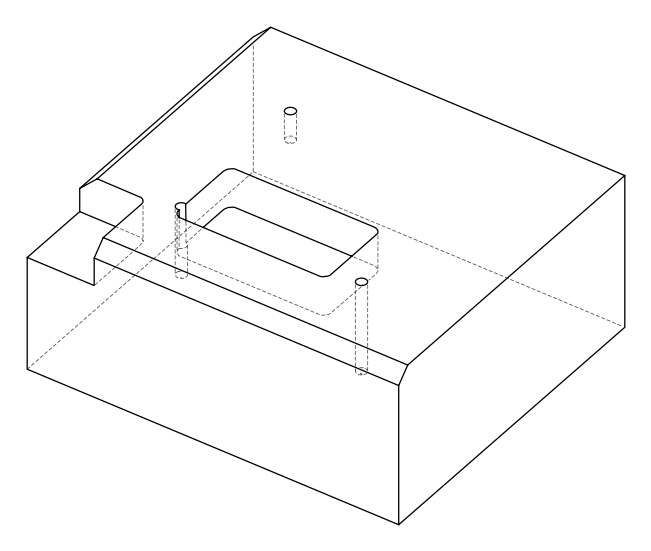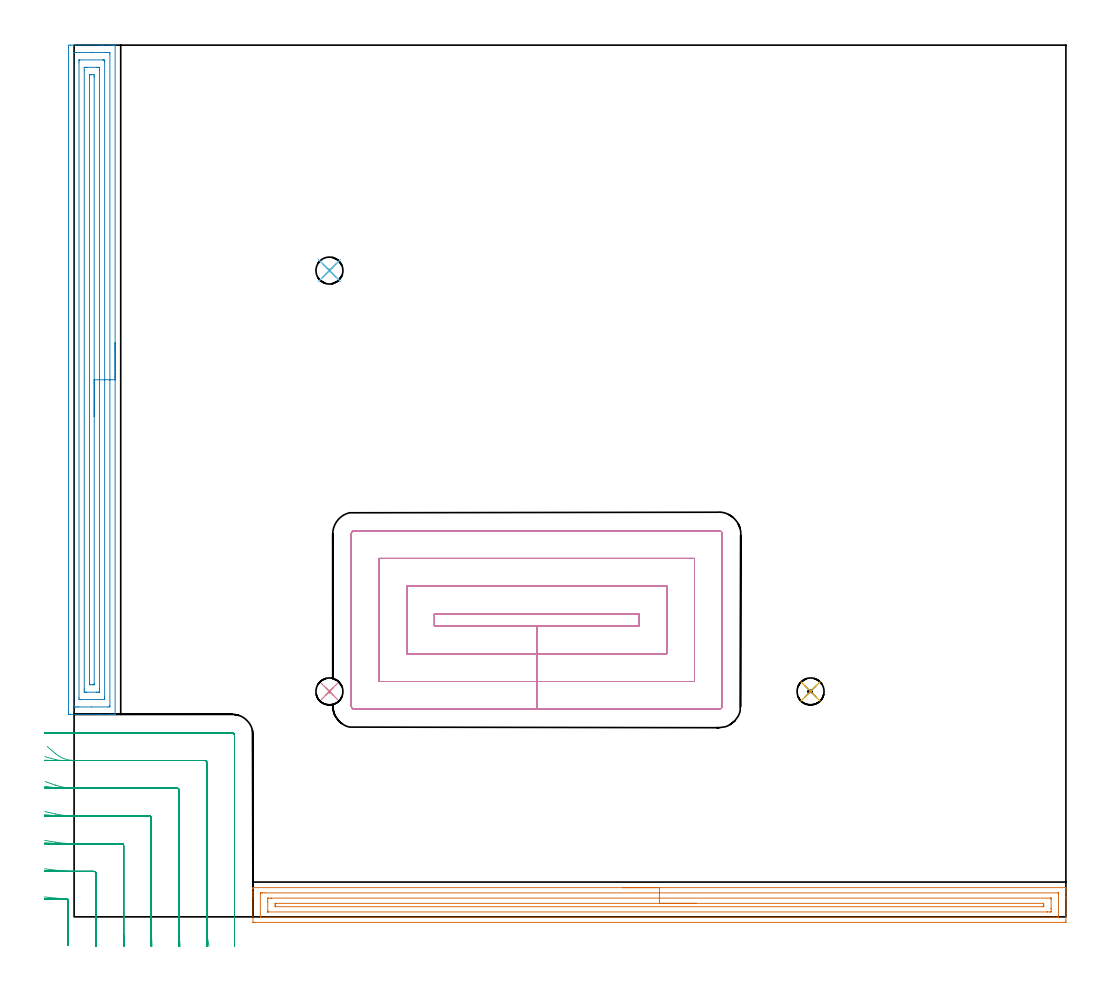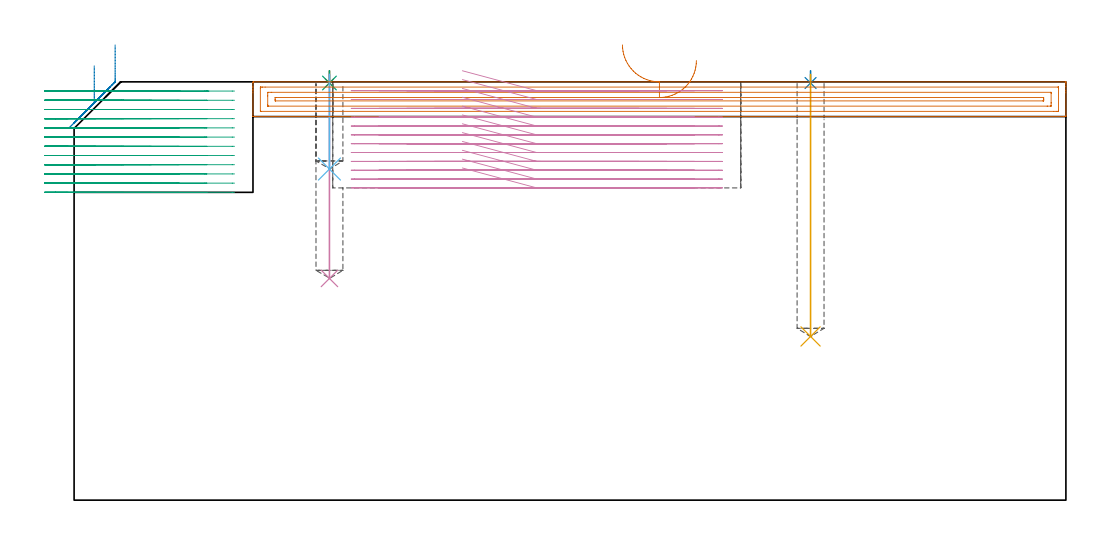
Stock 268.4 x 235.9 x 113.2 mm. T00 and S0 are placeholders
(PLAN: 10 operations, 3 tool changes, 49.4 min)
(1 SPOT_DRILL | STEP1POCKET | NXT0321_9005460120000 | 0.03 min | 2 mm3)
(2 SPOT_DRILL_1 | STEP1POCKET_1 | NXT0321_9005460120000 | 0.03 min | 0 mm3)
(3 SPOT_DRILL_2 | STEP1POCKET_2 | NXT0321_9005460120000 | 0.03 min | 1 mm3)
(4 DRILL_BLIND_HOLE_INTO_CENTER | STEP1POCKET | UGT0301_468 | 0.22 min | 2156 mm3)
(5 DRILL_BLIND_HOLE_INTO_CENTER_1 | STEP1POCKET_1 | UGT0301_468 | 0.29 min | 2811 mm3)
(6 DRILL_BLIND_HOLE_INTO_CENTER_2 | STEP1POCKET_2 | UGT0301_468 | 0.1 min | 922 mm3)
(7 AREA_MILL | FG_CHAMFER_SURFACE | UGT0205_001 | 7.23 min | 9970 mm3)
(8 AREA_MILL_1 | FG_CHAMFER_SURFACE_1 | UGT0205_001 | 7.47 min | 14906 mm3)
(9 MILL_CORNER_NOTCH_RECTANGULAR | CORNER_NOTCH_RECTANGULAR | NXT0201_013 | Follow Part, ap 2.5, ae 75% | 12.57 min | 78330 mm3)
(10 MILL_RECTANGULAR_POCKET | POCKET_RECTANGULAR_STRAIGHT | NXT0201_013 | Follow Part, ap 2.5, ae 75% | 21.48 min | 183483 mm3)
(TOOL NXT0321_9005460120000 | NC Spot Drill, 142deg, 12mm, Carbide, Uncoated | D12 PA142 FL30 Z2)
(TOOL UGT0301_468 | Carbide Drill 7.3 mm | D7.3 PA118 FL69 Z2)
(TOOL UGT0205_001 | Chamfer Mill 20 x 3 x 45 deg. | D20 FL50 Z2)
(TOOL NXT0201_013 | ENDMILL 10mm | D10 FL30 Z4)
(OP 1 SPOT_DRILL)
G17 G21 G94 G90
T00 M6
G54
G17 G0 G90 X69.1 Y61. S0 M3
G43 Z123.2 H0
G94 G81 G98 Z112.886 F250. R116.2
G80
M5
M2
(OP 2 SPOT_DRILL_1)
G17 G21 G94 G90
T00 M6
G54
G17 G0 G90 X199.3 Y61. S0 M3
G43 Z123.2 H0
G94 G81 G98 Z112.886 F250. R116.2
G80
M5
M2
(OP 3 SPOT_DRILL_2)
G17 G21 G94 G90
T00 M6
G54
G17 G0 G90 X69.1 Y174.9 S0 M3
G43 Z123.2 H0
G94 G81 G98 Z112.886 F250. R116.2
G80
M5
M2
(OP 4 DRILL_BLIND_HOLE_INTO_CENTER)
G17 G21 G94 G90
T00 M6
G54
G17 G0 G90 X69.1 Y61. S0 M3
G43 Z123.2 H0
G94 G81 G98 Z60. F250. R115.2
G80
M5
M2
(OP 5 DRILL_BLIND_HOLE_INTO_CENTER_1)
G17 G21 G94 G90
T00 M6
G54
G17 G0 G90 X199.3 Y61. S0 M3
G43 Z123.2 H0
G94 G81 G98 Z44.3 F250. R115.2
G80
M5
M2
(OP 6 DRILL_BLIND_HOLE_INTO_CENTER_2)
G17 G21 G94 G90
T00 M6
G54
G17 G0 G90 X69.1 Y174.9 S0 M3
G43 Z123.2 H0
G94 G81 G98 Z89.6 F250. R115.2
G80
M5
M2
(OP 7 AREA_MILL)
G17 G21 G94 G90
T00 M6
G54
G17 G0 G90 X148.4 Y7.9 S1061 M3
G43 Z123.2 H0
G94 G1 X148.438 Z122.328 F250.
X148.552 Z121.463
X148.741 Z120.612
X149.003 Z119.78
X149.337 Z118.974
X149.74 Z118.2
X150.209 Z117.464
X150.74 Z116.772
X151.329 Z116.129
X151.972 Z115.539
X152.664 Z115.008
X153.4 Z114.54
X154.174 Z114.137
X154.98 Z113.803
X155.812 Z113.541
X156.664 Z113.352
X157.528 Z113.238
X158.4 Z113.2
X268.234
X268.39 Y7.898 Z113.188
X268.397 Y7.778 Z113.07
X268.4 Y7.651 Z112.95
Y7.342 Z112.641
Y6.692 Z111.987
Y5.495 Z110.791
Y4.946 Z110.24
Y-1.165 Z104.132
X268.396 Y-1.444 Z103.854
X268.39 Y-1.492 Z103.805
X268.34 Y-1.499 Z103.799
X267.787 Y-1.5 Z103.8
X49.013
X48.455 Y-1.494 Z103.804
X48.41 Y-1.492 Z103.806
X48.4 Y-1.44 Z103.858
Y4.946 Z110.24
Y5.495 Z110.791
Y5.819 Z111.115
Y6.368 Z111.664
Y6.692 Z111.987
Y7.651 Z112.951
X48.403 Y7.778 Z113.07
X48.41 Y7.898 Z113.188
X48.566 Y7.9 Z113.2
X158.4
Y6.486 Z111.786
X266.213 Y6.485 Z111.785
X266.35 Y6.483 Z111.783
X266.382 Y6.481 Z111.781
X266.39 Y6.478 Z111.778
X266.394 Y6.47 Z111.77
X266.397 Y6.442 Z111.742
X266.4 Y6.303 Z111.603
Y0.191 Z105.491
X266.398 Y0.061 Z105.361
X266.393 Y-0.042 Z105.258
X266.39 Y-0.072 Z105.228
X266.381 Y-0.079 Z105.221
X266.342 Y-0.08 Z105.22
X266.002 Y-0.085 Z105.215
X265.79 Y-0.086 Z105.214
X265.109
X50.587 Y-0.085 Z105.215
X50.45 Y-0.084 Z105.216
X50.418 Y-0.081 Z105.219
X50.41 Y-0.078 Z105.222
X50.406 Y-0.07 Z105.23
X50.403 Y-0.042 Z105.258
X50.4 Y0.097 Z105.397
Y6.209 Z111.509
X50.402 Y6.339 Z111.639
X50.407 Y6.442 Z111.742
X50.41 Y6.472 Z111.772
X50.42 Y6.479 Z111.779
X50.458 Y6.48 Z111.78
X50.798 Y6.484 Z111.784
X51.01 Y6.485 Z111.785
X51.691 Y6.486 Z111.786
X158.4
Y5.072 Z110.372
X264.216 Y5.071 Z110.371
X264.344 Y5.069 Z110.369
X264.379 Y5.066 Z110.366
X264.39 Y5.063 Z110.363
X264.393 Y5.053 Z110.353
X264.398 Y5.006 Z110.306
X264.399 Y4.946 Z110.246
X264.4 Y4.766 Z110.066
Y2.327 Z107.627
Y2.147 Z107.447
X264.392 Y1.454 Z106.754
X264.39 Y1.365 Z106.665
X264.379 Y1.335 Z106.635
X264.34 Y1.333 Z106.633
X264.216 Y1.331 Z106.631
X263.451 Y1.329 Z106.629
X263.323 Y1.328 Z106.628
X52.584 Y1.329 Z106.629
X52.456 Y1.331 Z106.631
X52.421 Y1.334 Z106.634
X52.41 Y1.337 Z106.637
X52.407 Y1.347 Z106.647
X52.402 Y1.394 Z106.694
X52.401 Y1.454 Z106.754
X52.4 Y1.634 Z106.934
Y4.073 Z109.373
X52.401 Y4.253 Z109.553
X52.408 Y4.946 Z110.246
X52.41 Y5.035 Z110.335
X52.421 Y5.065 Z110.365
X52.461 Y5.067 Z110.367
X52.584 Y5.069 Z110.369
X53.349 Y5.071 Z110.371
X53.477 Y5.072 Z110.372
X158.4
Y3.657 Z108.957
X262.31
X262.356 Y3.654 Z108.954
X262.386 Y3.651 Z108.951
X262.39 Y3.613 Z108.913
X262.4 Y3.229 Z108.529
Y3.2 Z108.5
X262.393 Y2.778 Z108.078
X262.391 Y2.757 Z108.057
X262.366 Y2.75 Z108.05
X262.285 Y2.745 Z108.045
X262.16 Y2.743 Z108.043
X54.49
X54.444 Y2.746 Z108.046
X54.414 Y2.749 Z108.049
X54.41 Y2.787 Z108.087
X54.4 Y3.171 Z108.471
Y3.2 Z108.5
X54.407 Y3.622 Z108.922
X54.409 Y3.643 Z108.943
X54.434 Y3.65 Z108.95
X54.515 Y3.655 Z108.955
X54.64 Y3.657 Z108.957
X158.4
X159.272 Z108.995
X160.137 Z109.109
X160.988 Z109.298
X161.82 Z109.56
X162.626 Z109.894
X163.4 Z110.297
X164.136 Z110.766
X164.828 Z111.297
X165.471 Z111.886
X166.06 Z112.529
X166.592 Z113.222
X167.06 Z113.957
X167.463 Z114.731
X167.797 Z115.537
X168.059 Z116.369
X168.248 Z117.221
X168.362 Z118.086
X168.4 Z118.957
G0 Z123.2
M5
M2
(OP 8 AREA_MILL_1)
G17 G21 G94 G90
T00 M6
G54
G17 G0 G90 X11.1 Y155.35 S1061 M3
G43 Z123.2 H0
G94 G1 Y155.312 Z122.328 F250.
Y155.198 Z121.463
Y155.009 Z120.612
Y154.747 Z119.78
Y154.413 Z118.974
Y154.01 Z118.2
Y153.542 Z117.464
Y153.01 Z116.772
Y152.421 Z116.129
Y151.778 Z115.539
Y151.086 Z115.008
Y150.35 Z114.54
Y149.576 Z114.137
Y148.77 Z113.803
Y147.938 Z113.541
Y147.087 Z113.352
Y146.222 Z113.238
Y145.35 Z113.2
Y54.937
X11.097 Y54.81 Z113.188
X11.074 Y54.807 Z113.165
X10.773 Y54.8 Z112.872
X10.224 Z112.323
X9.68 Z111.775
X7.633 Z109.731
X7.018 Z109.113
X-0.967 Y54.801 Z101.13
X-1.198 Y54.803 Z100.899
X-1.491 Y54.808 Z100.605
X-1.494 Y54.853 Z100.603
X-1.499 Y55.382 Z100.601
X-1.5 Y55.917 Z100.6
Y234.962
X-1.499 Y235.318 Z100.601
X-1.494 Y235.847 Z100.603
X-1.491 Y235.892 Z100.606
X-0.967 Y235.9 Z101.13
X7.018 Z109.113
X7.633 Z109.731
X7.905 Z110.002
X9.68 Z111.775
X10.224 Z112.323
X10.567 Z112.666
X10.774 Z112.873
X11.074 Y235.893 Z113.165
X11.097 Y235.89 Z113.188
X11.1 Y235.763 Z113.2
Y145.35
X9.686 Z111.786
Y57.163
X9.68 Y56.81 Z111.78
X9.153 Y56.802 Z111.253
X4.718 Y56.8 Z106.818
X1.169 Z103.269
X0.807 Z102.907
X0.28 Y56.802 Z102.38
X-0.08 Y56.81 Z102.02
X-0.086 Y57.163 Z102.014
Y57.169
Y233.537
X-0.08 Y233.89 Z102.02
X0.447 Y233.899 Z102.547
X4.882 Y233.9 Z106.982
X8.431 Z110.531
X8.793 Z110.893
X9.32 Y233.898 Z111.42
X9.68 Y233.89 Z111.78
X9.686 Y233.531 Z111.786
Y145.35
X8.271 Z110.371
Y59.468
X8.27 Y58.945 Z110.37
X8.268 Y58.854 Z110.368
X8.265 Y58.817 Z110.365
X8.194 Y58.809 Z110.294
X8.049 Y58.801 Z110.149
X1.839 Y58.8 Z103.939
X1.695 Y58.803 Z103.795
X1.55 Y58.81 Z103.65
X1.335 Y58.832 Z103.435
X1.332 Y58.945 Z103.432
X1.329 Y59.312 Z103.429
Y231.232
X1.33 Y231.755 Z103.43
X1.332 Y231.846 Z103.432
X1.335 Y231.883 Z103.435
X1.406 Y231.891 Z103.506
X1.551 Y231.899 Z103.651
X7.761 Y231.9 Z109.861
X7.905 Y231.897 Z110.005
X8.049 Y231.89 Z110.149
X8.265 Y231.868 Z110.365
X8.267 Y231.755 Z110.367
X8.271 Y231.388 Z110.371
Y145.35
X6.857 Z108.957
Y61.617
X6.855 Y60.89 Z108.955
X6.853 Y60.84 Z108.953
X6.851 Y60.819 Z108.951
X6.841 Y60.81 Z108.941
X6.741 Y60.806 Z108.841
X6.538 Y60.803 Z108.638
X6.131 Y60.8 Z108.231
X6.058 Z108.158
X3.396 Z105.496
X3.033 Y60.801 Z105.133
X2.852 Y60.805 Z104.952
X2.763 Y60.81 Z104.863
X2.749 Y60.813 Z104.849
X2.747 Y60.826 Z104.847
X2.745 Y60.859 Z104.845
X2.743 Y61.456 Z104.843
Y61.617
Y229.083
X2.744 Y229.81 Z104.844
X2.747 Y229.86 Z104.847
X2.749 Y229.881 Z104.849
X2.759 Y229.89 Z104.859
X2.859 Y229.894 Z104.959
X3.062 Y229.897 Z105.162
X3.469 Y229.9 Z105.569
X3.542 Z105.642
X6.204 Z108.304
X6.566 Y229.899 Z108.666
X6.748 Y229.895 Z108.848
X6.837 Y229.89 Z108.937
X6.851 Y229.887 Z108.951
X6.853 Y229.874 Z108.953
X6.855 Y229.841 Z108.955
X6.857 Y229.244 Z108.957
Y229.083
Y145.35
X5.443 Z107.543
Y63.199
X5.442 Y62.998 Z107.542
X5.439 Y62.865 Z107.539
X5.436 Y62.821 Z107.536
X5.427 Y62.81 Z107.527
X5.392 Y62.806 Z107.492
X5.244 Y62.802 Z107.344
X4.952 Y62.801 Z107.052
X4.356 Y62.807 Z106.456
X4.165 Y62.81 Z106.265
X4.159 Y63.199 Z106.259
X4.158 Y63.399 Z106.258
X4.157 Y227.501 Z106.257
X4.158 Y227.702 Z106.258
X4.161 Y227.835 Z106.261
X4.164 Y227.879 Z106.264
X4.173 Y227.89 Z106.273
X4.208 Y227.894 Z106.308
X4.356 Y227.898 Z106.456
X4.648 Y227.899 Z106.748
X5.244 Y227.893 Z107.344
X5.435 Y227.89 Z107.535
X5.441 Y227.501 Z107.541
X5.442 Y227.301 Z107.542
X5.443 Y145.35 Z107.543
Y144.478 Z107.581
Y143.614 Z107.695
Y142.762 Z107.884
Y141.93 Z108.146
Y141.124 Z108.48
Y140.35 Z108.883
Y139.614 Z109.352
Y138.922 Z109.883
Y138.279 Z110.472
Y137.69 Z111.115
Y137.158 Z111.807
Y136.69 Z112.543
Y136.287 Z113.317
Y135.953 Z114.123
Y135.691 Z114.955
Y135.502 Z115.807
Y135.388 Z116.672
Y135.35 Z117.543
G0 Z123.2
M5
M2
(OP 9 MILL_CORNER_NOTCH_RECTANGULAR)
G17 G21 G94 G90
T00 M6
G54
G17 G0 G90 X-1.526 Y-7.74 S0 M3
G43 Z123.2 H0
Z110.708
G94 G1 X-1.59 Y-4.741 F250.
G2 X-1.6 Y-3.781 R45. F500.
G1 Y4.348
G3 X-2.074 Y4.844 R0.5
G2 X-5. Y5.069 R45.
G1 X-7.982 Y5.396 F250.
G0 Z123.2
X6.017 Y-7.998
Z110.708
G1 X5.92 Y-5.
G2 X5.9 Y-3.781 R37.5 F500.
G1 Y11.803
G3 X5.403 Y12.3 R0.5
G1 X-0.088
G2 X-5. Y12.623 R37.5
G1 X-7.974 Y13.016 F250.
G0 Z123.2
X13.547 Y-7.998
Z110.708
G1 X13.425 Y-5.
G2 X13.4 Y-3.781 R30. F500.
G1 Y19.303
G3 X12.903 Y19.8 R0.5
G1 X-0.088
G2 X-5. Y20.205 R30.
G1 X-7.96 Y20.696 F250.
G0 Z123.2
X21.096 Y-7.996
Z110.708
G1 X20.933 Y-5.
G2 X20.9 Y-3.781 R22.5 F500.
G1 Y26.803
G3 X20.403 Y27.3 R0.5
G1 X-0.088
G2 X-5. Y27.843 R22.5
G1 X-7.928 Y28.498 F250.
G0 Z123.2
X28.693 Y-7.99
Z110.708
G1 X28.45 Y-5.
G2 X28.4 Y-3.781 R15. F500.
G1 Y34.303
G3 X27.903 Y34.8 R0.5
G1 X-0.088
G2 X-5. Y35.627 R15.
G1 X-7.835 Y36.61 F250.
G0 Z123.2
X36.487 Y-7.96
Z110.708
G1 X36. Y-5.
G2 X35.9 Y-3.781 R7.5 F500.
G1 Y41.803
G3 X35.403 Y42.3 R0.5
G1 X-0.088
G2 X-5. Y44.133 R7.5
G1 X-7.267 Y46.098 F250.
G0 Z123.2
X43.4 Y-6.781
Z110.708
G1 Y-3.781
Y49.2 F500.
G3 X42.8 Y49.8 R0.6
G1 X-0.088
X-3.088 F250.
G0 Z123.2
X-1.6 Y-7.737
Z108.217
G1 Y-4.737
Y4.304 F500.
G3 X-2.096 Y4.8 R0.5
G1 X-3.023
G2 X-5. Y4.843 R45.
G1 X-7.997 Y4.975 F250.
G0 Z123.2
X5.904 Y-8.
Z108.217
G1 X5.9 Y-5.
Y-4.947 F500.
Y11.803
G3 X5.403 Y12.3 R0.5
G1 X-3.023
G2 X-5. Y12.352 R37.5
G1 X-7.996 Y12.51 F250.
G0 Z123.2
X13.405 Y-8.
Z108.217
G1 X13.4 Y-5.
Y-4.947 F500.
Y19.303
G3 X12.903 Y19.8 R0.5
G1 X-3.023
G2 X-5. Y19.865 R30.
G1 X-7.993 Y20.063 F250.
G0 Z123.2
X20.907 Y-8.
Z108.217
G1 X20.9 Y-5.
Y-4.947 F500.
Y26.803
G3 X20.403 Y27.3 R0.5
G1 X-3.023
G2 X-5. Y27.387 R22.5
G1 X-7.988 Y27.651 F250.
G0 Z123.2
X28.411 Y-8.
Z108.217
G1 X28.4 Y-5.
Y-4.947 F500.
Y34.303
G3 X27.903 Y34.8 R0.5
G1 X-3.023
G2 X-5. Y34.931 R15.
G1 X-7.974 Y35.326 F250.
G0 Z123.2
X35.922 Y-8.
Z108.217
G1 X35.9 Y-5.
Y-4.947 F500.
Y41.803
G3 X35.403 Y42.3 R0.5
G1 X-3.023
G2 X-5. Y42.565 R7.5
G1 X-7.894 Y43.356 F250.
G0 Z123.2
X43.4 Y-7.947
Z108.217
G1 Y-4.947
Y49.2 F500.
G3 X42.8 Y49.8 R0.6
G1 X-3.023
X-6.023 F250.
G0 Z123.2
X-1.6 Y-7.737
Z105.725
G1 Y-4.737
Y4.304 F500.
G3 X-2.096 Y4.8 R0.5
G1 X-4.785
X-5. Y4.801
X-8. Y4.815 F250.
G0 Z123.2
X5.9 Y-8.
Z105.725
G1 Y-5.
Y11.803 F500.
G3 X5.403 Y12.3 R0.5
G1 X-4.785
X-5. Y12.301
X-8. Y12.318 F250.
G0 Z123.2
X13.4 Y-8.
Z105.725
G1 Y-5.
Y19.303 F500.
G3 X12.903 Y19.8 R0.5
G1 X-4.785
X-5. Y19.801
X-8. Y19.822 F250.
G0 Z123.2
X20.9 Y-8.
Z105.725
G1 Y-5.
Y26.803 F500.
G3 X20.403 Y27.3 R0.5
G1 X-4.785
G2 X-5. Y27.301 R22.5
G1 X-8. Y27.33 F250.
G0 Z123.2
X28.4 Y-8.
Z105.725
G1 Y-5.
Y34.303 F500.
G3 X27.903 Y34.8 R0.5
G1 X-4.785
G2 X-5. Y34.802 R15.
G1 X-8. Y34.845 F250.
G0 Z123.2
X35.9 Y-8.
Z105.725
G1 Y-5.
Y41.803 F500.
G3 X35.403 Y42.3 R0.5
G1 X-4.785
G2 X-5. Y42.303 R7.5
G1 X-7.999 Y42.389 F250.
G0 Z123.2
X43.4 Y-8.
Z105.725
G1 Y-5.
Y49.2 F500.
G3 X42.8 Y49.8 R0.6
G1 X-4.785
X-7.785 F250.
G0 Z123.2
X-1.6 Y-7.737
Z103.233
G1 Y-4.737
Y4.304 F500.
G3 X-2.096 Y4.8 R0.5
G1 X-5.
X-8. F250.
G0 Z123.2
X5.9 Y-8.
Z103.233
G1 Y-5.
Y11.803 F500.
G3 X5.403 Y12.3 R0.5
G1 X-5.
X-8. F250.
G0 Z123.2
X13.4 Y-8.
Z103.233
G1 Y-5.
Y19.303 F500.
G3 X12.903 Y19.8 R0.5
G1 X-5.
X-8. F250.
G0 Z123.2
X20.9 Y-8.
Z103.233
G1 Y-5.
Y26.803 F500.
G3 X20.403 Y27.3 R0.5
G1 X-5.
X-8. F250.
G0 Z123.2
X28.4 Y-8.
Z103.233
G1 Y-5.
Y34.303 F500.
G3 X27.903 Y34.8 R0.5
G1 X-5.
X-8. F250.
G0 Z123.2
X35.9 Y-8.
Z103.233
G1 Y-5.
Y41.803 F500.
G3 X35.403 Y42.3 R0.5
G1 X-5.
X-8. F250.
G0 Z123.2
X43.4 Y-8.
Z103.233
G1 Y-5.
Y49.2 F500.
G3 X42.8 Y49.8 R0.6
G1 X-5.
X-8. F250.
G0 Z123.2
X-1.6 Y-7.737
Z100.742
G1 Y-4.737
Y4.304 F500.
G3 X-2.096 Y4.8 R0.5
G1 X-5.
X-8. F250.
G0 Z123.2
X5.9 Y-8.
Z100.742
G1 Y-5.
Y11.803 F500.
G3 X5.403 Y12.3 R0.5
G1 X-5.
X-8. F250.
G0 Z123.2
X13.4 Y-8.
Z100.742
G1 Y-5.
Y19.303 F500.
G3 X12.903 Y19.8 R0.5
G1 X-5.
X-8. F250.
G0 Z123.2
X20.9 Y-8.
Z100.742
G1 Y-5.
Y26.803 F500.
G3 X20.403 Y27.3 R0.5
G1 X-5.
X-8. F250.
G0 Z123.2
X28.4 Y-8.
Z100.742
G1 Y-5.
Y34.303 F500.
G3 X27.903 Y34.8 R0.5
G1 X-5.
X-8. F250.
G0 Z123.2
X35.9 Y-8.
Z100.742
G1 Y-5.
Y41.803 F500.
G3 X35.403 Y42.3 R0.5
G1 X-5.
X-8. F250.
G0 Z123.2
X43.4 Y-8.
Z100.742
G1 Y-5.
Y49.2 F500.
G3 X42.8 Y49.8 R0.6
G1 X-5.
X-8. F250.
G0 Z123.2
X-1.6 Y-7.737
Z98.25
G1 Y-4.737
Y4.304 F500.
G3 X-2.096 Y4.8 R0.5
G1 X-5.
X-8. F250.
G0 Z123.2
X5.9 Y-8.
Z98.25
G1 Y-5.
Y11.803 F500.
G3 X5.403 Y12.3 R0.5
G1 X-5.
X-8. F250.
G0 Z123.2
X13.4 Y-8.
Z98.25
G1 Y-5.
Y19.303 F500.
G3 X12.903 Y19.8 R0.5
G1 X-5.
X-8. F250.
G0 Z123.2
X20.9 Y-8.
Z98.25
G1 Y-5.
Y26.803 F500.
G3 X20.403 Y27.3 R0.5
G1 X-5.
X-8. F250.
G0 Z123.2
X28.4 Y-8.
Z98.25
G1 Y-5.
Y34.303 F500.
G3 X27.903 Y34.8 R0.5
G1 X-5.
X-8. F250.
G0 Z123.2
X35.9 Y-8.
Z98.25
G1 Y-5.
Y41.803 F500.
G3 X35.403 Y42.3 R0.5
G1 X-5.
X-8. F250.
G0 Z123.2
X43.4 Y-8.
Z98.25
G1 Y-5.
Y49.2 F500.
G3 X42.8 Y49.8 R0.6
G1 X-5.
X-8. F250.
G0 Z123.2
X-1.6 Y-7.737
Z95.758
G1 Y-4.737
Y4.304 F500.
G3 X-2.096 Y4.8 R0.5
G1 X-5.
X-8. F250.
G0 Z123.2
X5.9 Y-8.
Z95.758
G1 Y-5.
Y11.803 F500.
G3 X5.403 Y12.3 R0.5
G1 X-5.
X-8. F250.
G0 Z123.2
X13.4 Y-8.
Z95.758
G1 Y-5.
Y19.303 F500.
G3 X12.903 Y19.8 R0.5
G1 X-5.
X-8. F250.
G0 Z123.2
X20.9 Y-8.
Z95.758
G1 Y-5.
Y26.803 F500.
G3 X20.403 Y27.3 R0.5
G1 X-5.
X-8. F250.
G0 Z123.2
X28.4 Y-8.
Z95.758
G1 Y-5.
Y34.303 F500.
G3 X27.903 Y34.8 R0.5
G1 X-5.
X-8. F250.
G0 Z123.2
X35.9 Y-8.
Z95.758
G1 Y-5.
Y41.803 F500.
G3 X35.403 Y42.3 R0.5
G1 X-5.
X-8. F250.
G0 Z123.2
X43.4 Y-8.
Z95.758
G1 Y-5.
Y49.2 F500.
G3 X42.8 Y49.8 R0.6
G1 X-5.
X-8. F250.
G0 Z123.2
X-1.6 Y-7.737
Z93.267
G1 Y-4.737
Y4.304 F500.
G3 X-2.096 Y4.8 R0.5
G1 X-5.
X-8. F250.
G0 Z123.2
X5.9 Y-8.
Z93.267
G1 Y-5.
Y11.803 F500.
G3 X5.403 Y12.3 R0.5
G1 X-5.
X-8. F250.
G0 Z123.2
X13.4 Y-8.
Z93.267
G1 Y-5.
Y19.303 F500.
G3 X12.903 Y19.8 R0.5
G1 X-5.
X-8. F250.
G0 Z123.2
X20.9 Y-8.
Z93.267
G1 Y-5.
Y26.803 F500.
G3 X20.403 Y27.3 R0.5
G1 X-5.
X-8. F250.
G0 Z123.2
X28.4 Y-8.
Z93.267
G1 Y-5.
Y34.303 F500.
G3 X27.903 Y34.8 R0.5
G1 X-5.
X-8. F250.
G0 Z123.2
X35.9 Y-8.
Z93.267
G1 Y-5.
Y41.803 F500.
G3 X35.403 Y42.3 R0.5
G1 X-5.
X-8. F250.
G0 Z123.2
X43.4 Y-8.
Z93.267
G1 Y-5.
Y49.2 F500.
G3 X42.8 Y49.8 R0.6
G1 X-5.
X-8. F250.
G0 Z123.2
X-1.6 Y-7.737
Z90.775
G1 Y-4.737
Y4.304 F500.
G3 X-2.096 Y4.8 R0.5
G1 X-5.
X-8. F250.
G0 Z123.2
X5.9 Y-8.
Z90.775
G1 Y-5.
Y11.803 F500.
G3 X5.403 Y12.3 R0.5
G1 X-5.
X-8. F250.
G0 Z123.2
X13.4 Y-8.
Z90.775
G1 Y-5.
Y19.303 F500.
G3 X12.903 Y19.8 R0.5
G1 X-5.
X-8. F250.
G0 Z123.2
X20.9 Y-8.
Z90.775
G1 Y-5.
Y26.803 F500.
G3 X20.403 Y27.3 R0.5
G1 X-5.
X-8. F250.
G0 Z123.2
X28.4 Y-8.
Z90.775
G1 Y-5.
Y34.303 F500.
G3 X27.903 Y34.8 R0.5
G1 X-5.
X-8. F250.
G0 Z123.2
X35.9 Y-8.
Z90.775
G1 Y-5.
Y41.803 F500.
G3 X35.403 Y42.3 R0.5
G1 X-5.
X-8. F250.
G0 Z123.2
X43.4 Y-8.
Z90.775
G1 Y-5.
Y49.2 F500.
G3 X42.8 Y49.8 R0.6
G1 X-5.
X-8. F250.
G0 Z123.2
X-1.6 Y-7.737
Z88.283
G1 Y-4.737
Y4.304 F500.
G3 X-2.096 Y4.8 R0.5
G1 X-5.
X-8. F250.
G0 Z123.2
X5.9 Y-8.
Z88.283
G1 Y-5.
Y11.803 F500.
G3 X5.403 Y12.3 R0.5
G1 X-5.
X-8. F250.
G0 Z123.2
X13.4 Y-8.
Z88.283
G1 Y-5.
Y19.303 F500.
G3 X12.903 Y19.8 R0.5
G1 X-5.
X-8. F250.
G0 Z123.2
X20.9 Y-8.
Z88.283
G1 Y-5.
Y26.803 F500.
G3 X20.403 Y27.3 R0.5
G1 X-5.
X-8. F250.
G0 Z123.2
X28.4 Y-8.
Z88.283
G1 Y-5.
Y34.303 F500.
G3 X27.903 Y34.8 R0.5
G1 X-5.
X-8. F250.
G0 Z123.2
X35.9 Y-8.
Z88.283
G1 Y-5.
Y41.803 F500.
G3 X35.403 Y42.3 R0.5
G1 X-5.
X-8. F250.
G0 Z123.2
X43.4 Y-8.
Z88.283
G1 Y-5.
Y49.2 F500.
G3 X42.8 Y49.8 R0.6
G1 X-5.
X-8. F250.
G0 Z123.2
X-1.6 Y-7.737
Z85.792
G1 Y-4.737
Y4.304 F500.
G3 X-2.096 Y4.8 R0.5
G1 X-5.
X-8. F250.
G0 Z123.2
X5.9 Y-8.
Z85.792
G1 Y-5.
Y11.803 F500.
G3 X5.403 Y12.3 R0.5
G1 X-5.
X-8. F250.
G0 Z123.2
X13.4 Y-8.
Z85.792
G1 Y-5.
Y19.303 F500.
G3 X12.903 Y19.8 R0.5
G1 X-5.
X-8. F250.
G0 Z123.2
X20.9 Y-8.
Z85.792
G1 Y-5.
Y26.803 F500.
G3 X20.403 Y27.3 R0.5
G1 X-5.
X-8. F250.
G0 Z123.2
X28.4 Y-8.
Z85.792
G1 Y-5.
Y34.303 F500.
G3 X27.903 Y34.8 R0.5
G1 X-5.
X-8. F250.
G0 Z123.2
X35.9 Y-8.
Z85.792
G1 Y-5.
Y41.803 F500.
G3 X35.403 Y42.3 R0.5
G1 X-5.
X-8. F250.
G0 Z123.2
X43.4 Y-8.
Z85.792
G1 Y-5.
Y49.2 F500.
G3 X42.8 Y49.8 R0.6
G1 X-5.
X-8. F250.
G0 Z123.2
X-1.6 Y-7.737
Z83.3
G1 Y-4.737
Y4.304 F500.
G3 X-2.096 Y4.8 R0.5
G1 X-5.
X-8. F250.
G0 Z123.2
X5.9 Y-8.
Z83.3
G1 Y-5.
Y11.803 F500.
G3 X5.403 Y12.3 R0.5
G1 X-5.
X-8. F250.
G0 Z123.2
X13.4 Y-8.
Z83.3
G1 Y-5.
Y19.303 F500.
G3 X12.903 Y19.8 R0.5
G1 X-5.
X-8. F250.
G0 Z123.2
X20.9 Y-8.
Z83.3
G1 Y-5.
Y26.803 F500.
G3 X20.403 Y27.3 R0.5
G1 X-5.
X-8. F250.
G0 Z123.2
X28.4 Y-8.
Z83.3
G1 Y-5.
Y34.303 F500.
G3 X27.903 Y34.8 R0.5
G1 X-5.
X-8. F250.
G0 Z123.2
X35.9 Y-8.
Z83.3
G1 Y-5.
Y41.803 F500.
G3 X35.403 Y42.3 R0.5
G1 X-5.
X-8. F250.
G0 Z123.2
X43.4 Y-8.
Z83.3
G1 Y-5.
Y49.2 F500.
G3 X42.8 Y49.8 R0.6
G1 X-5.
X-8. F250.
G0 Z123.2
M5
M2
(OP 10 MILL_RECTANGULAR_POCKET)
G17 G21 G94 G90
T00 M6
G54
G17 G0 G90 X105.078 Y78.7 S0 M3
G43 Z123.2 H0
Z116.2
G94 G1 X125.2 Z110.808 F250.
X152.9 F500.
Y82.
X97.5
Y78.7
X125.2
Y71.2
X160.4
Y89.5
X90.
Y71.2
X125.2
Y63.7
X167.9
Y97.
X82.5
Y63.7
X125.2
Y56.2
X174.5
G3 X175.4 Y57.1 R0.9
G1 Y103.6
G3 X174.5 Y104.5 R0.9
G1 X75.9
G3 X75. Y103.6 R0.9
G1 Y57.1
G3 X75.9 Y56.2 R0.9
G1 X125.2
X126.2
G0 X105.078 Y78.7 Z113.808
G1 X125.2 Z108.417 F250.
X152.9 F500.
Y82.
X97.5
Y78.7
X125.2
Y71.2
X160.4
Y89.5
X90.
Y71.2
X125.2
Y63.7
X167.9
Y97.
X82.5
Y63.7
X125.2
Y56.2
X174.5
G3 X175.4 Y57.1 R0.9
G1 Y103.6
G3 X174.5 Y104.5 R0.9
G1 X75.9
G3 X75. Y103.6 R0.9
G1 Y57.1
G3 X75.9 Y56.2 R0.9
G1 X125.2
X126.2
G0 X105.078 Y78.7 Z111.417
G1 X125.2 Z106.025 F250.
X152.9 F500.
Y82.
X97.5
Y78.7
X125.2
Y71.2
X160.4
Y89.5
X90.
Y71.2
X125.2
Y63.7
X167.9
Y97.
X82.5
Y63.7
X125.2
Y56.2
X174.5
G3 X175.4 Y57.1 R0.9
G1 Y103.6
G3 X174.5 Y104.5 R0.9
G1 X75.9
G3 X75. Y103.6 R0.9
G1 Y57.1
G3 X75.9 Y56.2 R0.9
G1 X125.2
X126.2
G0 X105.078 Y78.7 Z109.025
G1 X125.2 Z103.633 F250.
X152.9 F500.
Y82.
X97.5
Y78.7
X125.2
Y71.2
X160.4
Y89.5
X90.
Y71.2
X125.2
Y63.7
X167.9
Y97.
X82.5
Y63.7
X125.2
Y56.2
X174.5
G3 X175.4 Y57.1 R0.9
G1 Y103.6
G3 X174.5 Y104.5 R0.9
G1 X75.9
G3 X75. Y103.6 R0.9
G1 Y57.1
G3 X75.9 Y56.2 R0.9
G1 X125.2
X126.2
G0 X105.078 Y78.7 Z106.633
G1 X125.2 Z101.242 F250.
X152.9 F500.
Y82.
X97.5
Y78.7
X125.2
Y71.2
X160.4
Y89.5
X90.
Y71.2
X125.2
Y63.7
X167.9
Y97.
X82.5
Y63.7
X125.2
Y56.2
X174.5
G3 X175.4 Y57.1 R0.9
G1 Y103.6
G3 X174.5 Y104.5 R0.9
G1 X75.9
G3 X75. Y103.6 R0.9
G1 Y57.1
G3 X75.9 Y56.2 R0.9
G1 X125.2
X126.2
G0 X105.078 Y78.7 Z104.242
G1 X125.2 Z98.85 F250.
X152.9 F500.
Y82.
X97.5
Y78.7
X125.2
Y71.2
X160.4
Y89.5
X90.
Y71.2
X125.2
Y63.7
X167.9
Y97.
X82.5
Y63.7
X125.2
Y56.2
X174.5
G3 X175.4 Y57.1 R0.9
G1 Y103.6
G3 X174.5 Y104.5 R0.9
G1 X75.9
G3 X75. Y103.6 R0.9
G1 Y57.1
G3 X75.9 Y56.2 R0.9
G1 X125.2
X126.2
G0 X105.078 Y78.7 Z101.85
G1 X125.2 Z96.458 F250.
X152.9 F500.
Y82.
X97.5
Y78.7
X125.2
Y71.2
X160.4
Y89.5
X90.
Y71.2
X125.2
Y63.7
X167.9
Y97.
X82.5
Y63.7
X125.2
Y56.2
X174.5
G3 X175.4 Y57.1 R0.9
G1 Y103.6
G3 X174.5 Y104.5 R0.9
G1 X75.9
G3 X75. Y103.6 R0.9
G1 Y57.1
G3 X75.9 Y56.2 R0.9
G1 X125.2
X126.2
G0 X105.078 Y78.7 Z99.458
G1 X125.2 Z94.067 F250.
X152.9 F500.
Y82.
X97.5
Y78.7
X125.2
Y71.2
X160.4
Y89.5
X90.
Y71.2
X125.2
Y63.7
X167.9
Y97.
X82.5
Y63.7
X125.2
Y56.2
X174.5
G3 X175.4 Y57.1 R0.9
G1 Y103.6
G3 X174.5 Y104.5 R0.9
G1 X75.9
G3 X75. Y103.6 R0.9
G1 Y57.1
G3 X75.9 Y56.2 R0.9
G1 X125.2
X126.2
G0 X105.078 Y78.7 Z97.067
G1 X125.2 Z91.675 F250.
X152.9 F500.
Y82.
X97.5
Y78.7
X125.2
Y71.2
X160.4
Y89.5
X90.
Y71.2
X125.2
Y63.7
X167.9
Y97.
X82.5
Y63.7
X125.2
Y56.2
X174.5
G3 X175.4 Y57.1 R0.9
G1 Y103.6
G3 X174.5 Y104.5 R0.9
G1 X75.9
G3 X75. Y103.6 R0.9
G1 Y57.1
G3 X75.9 Y56.2 R0.9
G1 X125.2
X126.2
G0 X105.078 Y78.7 Z94.675
G1 X125.2 Z89.283 F250.
X152.9 F500.
Y82.
X97.5
Y78.7
X125.2
Y71.2
X160.4
Y89.5
X90.
Y71.2
X125.2
Y63.7
X167.9
Y97.
X82.5
Y63.7
X125.2
Y56.2
X174.5
G3 X175.4 Y57.1 R0.9
G1 Y103.6
G3 X174.5 Y104.5 R0.9
G1 X75.9
G3 X75. Y103.6 R0.9
G1 Y57.1
G3 X75.9 Y56.2 R0.9
G1 X125.2
X126.2
G0 X105.078 Y78.7 Z92.283
G1 X125.2 Z86.892 F250.
X152.9 F500.
Y82.
X97.5
Y78.7
X125.2
Y71.2
X160.4
Y89.5
X90.
Y71.2
X125.2
Y63.7
X167.9
Y97.
X82.5
Y63.7
X125.2
Y56.2
X174.5
G3 X175.4 Y57.1 R0.9
G1 Y103.6
G3 X174.5 Y104.5 R0.9
G1 X75.9
G3 X75. Y103.6 R0.9
G1 Y57.1
G3 X75.9 Y56.2 R0.9
G1 X125.2
X126.2
G0 X105.078 Y78.7 Z89.892
G1 X125.2 Z84.5 F250.
X152.9 F500.
Y82.
X97.5
Y78.7
X125.2
Y71.2
X160.4
Y89.5
X90.
Y71.2
X125.2
Y63.7
X167.9
Y97.
X82.5
Y63.7
X125.2
Y56.2
X174.5
G3 X175.4 Y57.1 R0.9
G1 Y103.6
G3 X174.5 Y104.5 R0.9
G1 X75.9
G3 X75. Y103.6 R0.9
G1 Y57.1
G3 X75.9 Y56.2 R0.9
G1 X125.2
X126.2
G0 Z123.2
M5
M2
